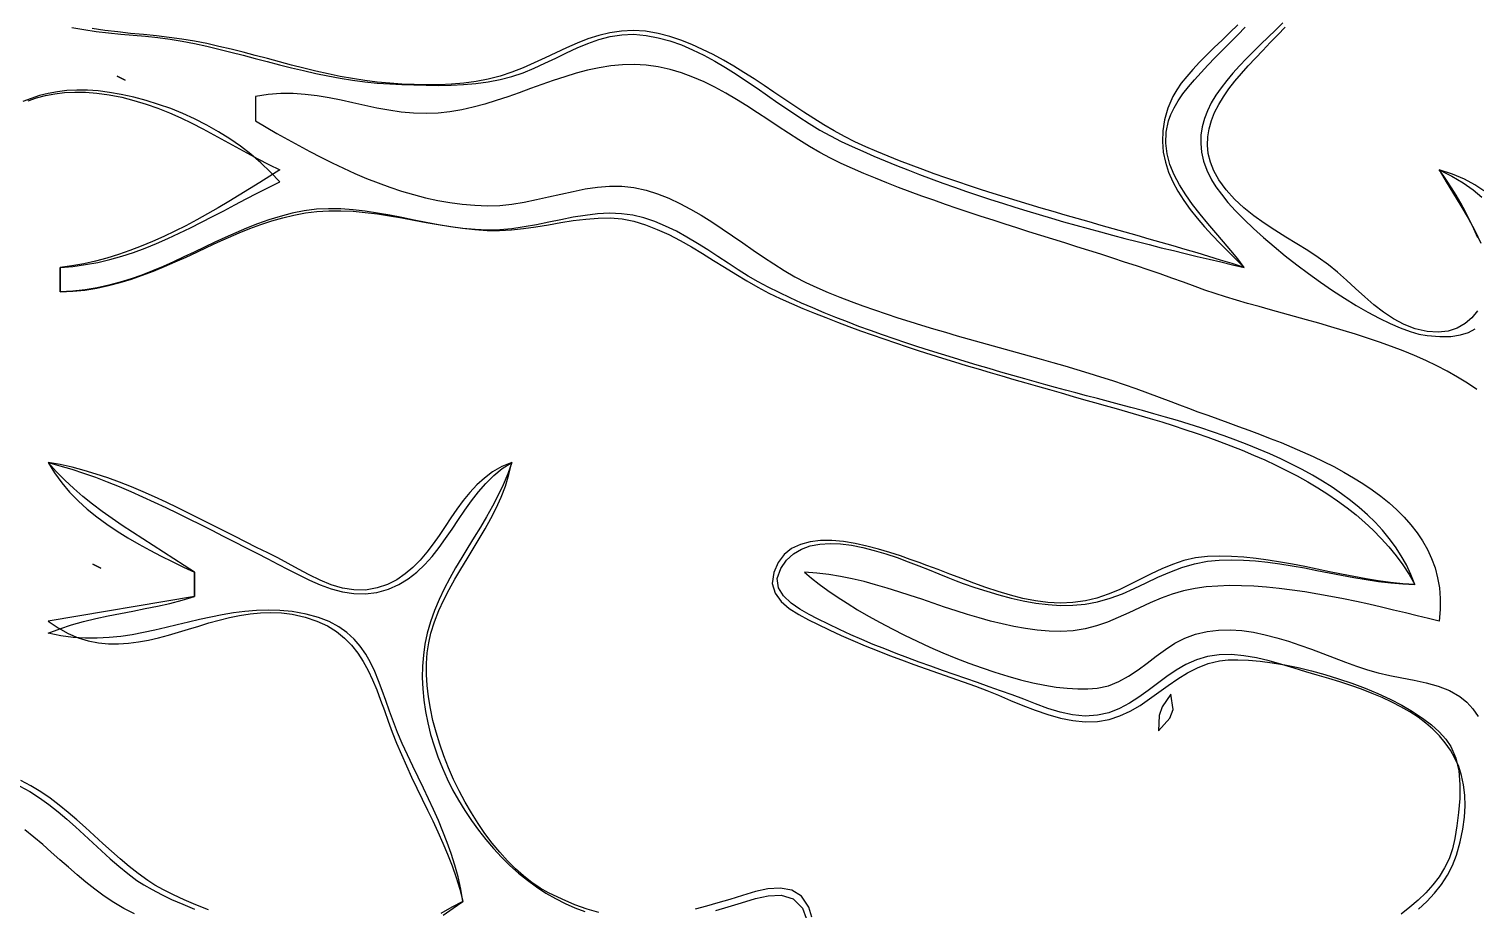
# Model space of a CAD drawing. Extents: x 0 to 411, y 0 to 483.
# Drawn here: x 140.4 to 258.9, y 189.4 to 261.5 of the extents above; entities that cross this region are included whole.
import ezdxf

# ---------------------------------------------------------------- set-up
doc = ezdxf.new("R2010")
doc.units = 0
for name, color, linetype in [('C18', 18, 'CONTINUOUS'), ('C19', 19, 'CONTINUOUS'), ('C254', 254, 'CONTINUOUS'), ('C49', 49, 'CONTINUOUS'), ('C59', 59, 'CONTINUOUS'), ('C7', 7, 'CONTINUOUS')]:
    doc.layers.add(name, color=color, linetype=linetype)

msp = doc.modelspace()

# ---------------------------------------------------------------- linework, layer by layer
at = {"layer": 'C18'}
for points in [[(243.1817, 262.0447), (242.583, 261.4578), (241.9784, 260.8729), (241.3743, 260.2886), (240.7771, 259.7037), (240.1931, 259.1167), (239.6286, 258.5264), (239.09, 257.9316), (238.5837, 257.3308), (238.116, 256.7228), (237.6932, 256.1063), (237.3216, 255.4799), (237.0078, 254.8424), (236.7579, 254.1925), (236.5783, 253.5289), (236.4754, 252.8501), (236.4555, 252.1551), (236.525, 251.4423), (236.6903, 250.7106), (236.9575, 249.9586), (237.3333, 249.1851), (237.6892, 248.6086), (238.1435, 247.9877), (238.688, 247.329), (239.314, 246.6391), (240.0134, 245.9246), (240.7777, 245.1921), (241.5985, 244.4482), (242.4675, 243.6994), (243.3763, 242.9524), (244.3165, 242.2138), (245.2797, 241.4901), (246.2576, 240.788), (247.2417, 240.114), (248.2238, 239.4748), (249.1953, 238.8769), (250.148, 238.3269), (251.0735, 237.8314), (251.9634, 237.397), (252.8092, 237.0304), (253.6027, 236.7381), (254.3355, 236.5266), (254.9992, 236.4027), (256.0385, 236.3191), (256.9463, 236.3398), (257.7288, 236.4576), (258.3926, 236.6658), (258.944, 236.9572)], [(143.9436, 261.674), (144.9364, 261.4894), (145.9392, 261.3437), (146.9493, 261.2265), (147.9637, 261.1273), (148.9796, 261.0359), (149.994, 260.9418), (151.0042, 260.8348), (152.0071, 260.7043), (153, 260.5401), (154.0018, 260.3414), (155.0002, 260.1234), (155.9958, 259.8897), (156.9892, 259.6441), (157.9811, 259.3902), (158.9722, 259.1317), (159.963, 258.8723), (160.9542, 258.6157), (161.9465, 258.3656), (162.9405, 258.1256), (163.9368, 257.8994), (164.9361, 257.6907), (165.939, 257.5033), (166.9463, 257.3407), (167.9584, 257.2067), (168.9761, 257.105), (170, 257.0393), (170.9845, 256.9953), (171.9854, 256.9565), (172.9978, 256.9296), (174.017, 256.9214), (175.038, 256.9387), (176.0559, 256.9885), (177.0659, 257.0775), (178.0632, 257.2125), (179.0428, 257.4004), (180, 257.6481), (180.9247, 257.9598), (181.829, 258.3278), (182.7185, 258.7333), (183.5991, 259.1579), (184.4762, 259.5831), (185.3557, 259.9904), (186.2432, 260.3613), (187.1444, 260.6773), (188.065, 260.9199), (189.0107, 261.0706), (189.9871, 261.1109), (191, 261.0223), (191.987, 260.8294), (192.9516, 260.5636), (193.8958, 260.2321), (194.8217, 259.8423), (195.7312, 259.4014), (196.6266, 258.9167), (197.5097, 258.3954), (198.3826, 257.8449), (199.2473, 257.2723), (200.106, 256.6849), (200.9606, 256.09), (201.8131, 255.495), (202.6657, 254.907), (203.5203, 254.3333), (204.379, 253.7812), (205.2438, 253.2579), (206.1168, 252.7708), (207, 252.3271), (207.8802, 251.9184), (208.7729, 251.5172), (209.6774, 251.1235), (210.593, 250.737), (211.5191, 250.3577), (212.4551, 249.9855), (213.4002, 249.6203), (214.3538, 249.262), (215.3153, 248.9104), (216.284, 248.5654), (217.2593, 248.227), (218.2405, 247.895), (219.227, 247.5694), (220.218, 247.2499), (221.213, 246.9366), (222.2113, 246.6293), (223.2123, 246.3278), (224.2152, 246.0322), (225.2195, 245.7422), (226.2245, 245.4578), (227.2294, 245.1788), (228.2338, 244.9052), (229.2369, 244.6368), (230.2381, 244.3736), (231.2367, 244.1154), (232.232, 243.8621), (233.2235, 243.6136), (234.2104, 243.3699), (235.1921, 243.1307), (236.168, 242.896), (237.1374, 242.6657), (238.0996, 242.4397), (239.054, 242.2178), (240, 242), (239.4909, 242.6848), (238.9234, 243.386), (238.314, 244.1038), (237.6794, 244.8379), (237.0363, 245.5886), (236.4013, 246.3557), (235.7911, 247.1392), (235.2224, 247.9392), (234.7117, 248.7557), (234.2758, 249.5886), (233.9314, 250.438), (233.695, 251.3038), (233.5833, 252.1861), (233.6131, 253.0848), (233.8009, 254), (233.9968, 254.5369), (234.2668, 255.0853), (234.6037, 255.6447), (235.0006, 256.2144), (235.4502, 256.7938), (235.9457, 257.3822), (236.4798, 257.9792), (237.0456, 258.584), (237.6361, 259.1961), (238.2441, 259.8148), (238.8625, 260.4395), (239.4844, 261.0696), (240.1027, 261.7046)], [(148, 256.1766), (147.0354, 256.3487), (146.1096, 256.4647), (145.2215, 256.5264), (144.3696, 256.5355), (143.5527, 256.4938), (142.7695, 256.4032), (142.0187, 256.2653), (141.299, 256.082), (140.6091, 255.8551), (139.9477, 255.5863)], [(254.2894, 189.3709), (254.9792, 190.0171), (255.6123, 190.6934), (256.18, 191.4047), (256.6734, 192.1553), (257.0839, 192.95), (257.4027, 193.7932), (257.7095, 194.8942), (257.9293, 195.9366), (258.0652, 196.9225), (258.1201, 197.8539), (258.0972, 198.733), (257.9994, 199.5619), (257.83, 200.3427), (257.5918, 201.0775), (257.2881, 201.7684), (256.9217, 202.4175), (256.4959, 203.027), (256.0136, 203.5988), (255.478, 204.1352), (254.892, 204.6383), (254.2587, 205.11), (253.5813, 205.5527), (252.8627, 205.9683), (252.106, 206.3589), (251.3143, 206.7268), (250.4907, 207.0739), (249.6381, 207.4024), (248.7597, 207.7144), (247.8585, 208.012), (246.9376, 208.2973), (246, 208.5725), (245.0738, 208.8489), (244.1021, 209.1486), (243.0966, 209.45), (242.0688, 209.7318), (241.0303, 209.9726), (239.9925, 210.1509), (238.9672, 210.2454), (237.9658, 210.2346), (237, 210.0972), (236.095, 209.8264), (235.2463, 209.4442), (234.441, 208.9765), (233.6659, 208.4493), (232.9083, 207.8885), (232.155, 207.32), (231.3931, 206.7698), (230.6096, 206.2638), (229.7916, 205.828), (228.926, 205.4884), (228, 205.2708), (226.9744, 205.2066), (225.9488, 205.305), (224.9283, 205.529), (223.918, 205.8421), (222.9232, 206.2074), (221.9487, 206.5881), (221, 206.9475), (220.0544, 207.2851), (219.1057, 207.6195), (218.1547, 207.9519), (217.2022, 208.2838), (216.249, 208.6166), (215.2959, 208.9517), (214.3436, 209.2905), (213.3931, 209.6343), (212.4451, 209.9847), (211.5005, 210.3429), (210.5599, 210.7105), (209.6243, 211.0888), (208.6944, 211.4791), (207.7711, 211.883), (206.8552, 212.3018), (205.9474, 212.7369), (205.0486, 213.1898), (204.3682, 213.5432), (203.616, 213.9711), (202.885, 214.476), (202.2685, 215.0605), (201.8595, 215.727), (201.7513, 216.4781), (202.037, 217.3163), (202.5196, 217.9863), (203.0915, 218.5097), (203.7429, 218.898), (204.464, 219.1627), (205.245, 219.3151), (206.0762, 219.3667), (206.9477, 219.329), (207.8499, 219.2135), (208.7729, 219.0315), (209.707, 218.7946), (210.6424, 218.5141), (211.5693, 218.2016), (212.478, 217.8685), (213.3586, 217.5263), (214.2015, 217.1863), (214.9969, 216.8601), (215.7349, 216.5592), (216.4059, 216.2948), (217, 216.0787), (217.9564, 215.7572), (218.9288, 215.445), (219.9149, 215.1514), (220.912, 214.8855), (221.9179, 214.6566), (222.9301, 214.4737), (223.9461, 214.3461), (224.9635, 214.283), (225.9799, 214.2935), (226.9929, 214.387), (228, 214.5725), (229.0311, 214.8669), (230.0319, 215.2418), (231.0119, 215.6708), (231.981, 216.1274), (232.9487, 216.5852), (233.9248, 217.0178), (234.9189, 217.3988), (235.9407, 217.7018), (237, 217.9004), (237.9749, 217.9919), (238.9578, 218.0241), (239.9475, 218.0038), (240.9431, 217.9377), (241.9438, 217.8326), (242.9485, 217.6953), (243.9564, 217.5325), (244.9664, 217.3512), (245.9777, 217.158), (246.9893, 216.9597), (248.0003, 216.7632), (249.0096, 216.5752), (250.0165, 216.4024), (251.0199, 216.2517), (252.0189, 216.1299), (253.0126, 216.0437), (254, 216), (253.6781, 216.8143), (253.305, 217.5987), (252.8829, 218.3539), (252.4139, 219.0807), (251.9, 219.7798), (251.3435, 220.4521), (250.7465, 221.0982), (250.111, 221.719), (249.4394, 222.3153), (248.7335, 222.8877), (247.9957, 223.4371), (247.228, 223.9641), (246.4325, 224.4697), (245.6115, 224.9546), (244.767, 225.4194), (243.9011, 225.8651), (243.016, 226.2923), (242.1139, 226.7019), (241.1968, 227.0945), (240.2669, 227.471), (239.3263, 227.8321), (238.3772, 228.1787), (237.4216, 228.5114), (236.4618, 228.831), (235.4998, 229.1383), (234.5378, 229.4341), (233.5779, 229.7191), (232.6222, 229.9941), (231.6729, 230.2599), (230.7322, 230.5172), (229.802, 230.7668), (228.8847, 231.0095), (227.9822, 231.246), (227.0968, 231.4771), (226.2306, 231.7036), (225.3856, 231.9263), (224.5641, 232.1458), (223.7682, 232.363), (223, 232.5787), (222.031, 232.8555), (221.0598, 233.1339), (220.0868, 233.4146), (219.1126, 233.698), (218.1376, 233.9847), (217.1623, 234.2754), (216.1871, 234.5706), (215.2127, 234.8708), (214.2393, 235.1766), (213.2675, 235.4887), (212.2979, 235.8075), (211.3308, 236.1337), (210.3668, 236.4678), (209.4063, 236.8103), (208.4498, 237.162), (207.4978, 237.5233), (206.5508, 237.8948), (205.6092, 238.2771), (204.6736, 238.6707), (203.7443, 239.0763), (202.822, 239.4943), (201.9071, 239.9255), (201, 240.3703), (200.1893, 240.8021), (199.374, 241.2807), (198.5535, 241.7942), (197.727, 242.3311), (196.8941, 242.8795), (196.0541, 243.4277), (195.2062, 243.9639), (194.3499, 244.4765), (193.4846, 244.9536), (192.6096, 245.3836), (191.7243, 245.7547), (190.828, 246.0552), (189.9201, 246.2733), (189, 246.3973), (188.0085, 246.4289), (187.0154, 246.379), (186.0206, 246.2644), (185.024, 246.1021), (184.0258, 245.909), (183.0259, 245.7021), (182.0242, 245.4984), (181.0207, 245.3148), (180.0156, 245.1682), (179.0086, 245.0756), (178, 245.054), (177.0006, 245.1008), (176.0007, 245.1964), (175.0003, 245.3316), (173.9996, 245.497), (172.9985, 245.6833), (171.9974, 245.881), (170.9961, 246.081), (169.9949, 246.2738), (168.9939, 246.4501), (167.9931, 246.6006), (166.9927, 246.716), (165.9928, 246.7869), (164.9935, 246.8039), (163.9948, 246.7579), (162.9969, 246.6393), (162, 246.439), (161.0309, 246.1789), (160.0886, 245.8843), (159.1697, 245.5598), (158.2711, 245.2103), (157.3896, 244.8403), (156.522, 244.4546), (155.6651, 244.058), (154.8156, 243.6552), (153.9705, 243.2508), (153.1265, 242.8497), (152.2803, 242.4565), (151.4289, 242.076), (150.569, 241.7128), (149.6974, 241.3717), (148.8109, 241.0575), (147.9062, 240.7748), (146.9804, 240.5284), (146.03, 240.323), (145.0519, 240.1633), (144.043, 240.054), (143, 240), (143, 242), (144.0444, 242.0831), (145.0691, 242.2203), (146.0757, 242.4075), (147.0657, 242.6409), (148.0407, 242.9165), (149.0023, 243.2303), (149.952, 243.5785), (150.8915, 243.957), (151.8223, 244.362), (152.746, 244.7895), (153.6641, 245.2356), (154.5784, 245.6963), (155.4902, 246.1677), (156.4013, 246.6458), (157.3131, 247.1268), (158.2273, 247.6066), (159.1455, 248.0814), (160.0692, 248.5471), (161, 249), (160.2215, 249.8076), (159.4265, 250.5617), (158.6095, 251.2661), (157.7649, 251.9245), (156.8871, 252.5409), (155.9706, 253.119), (155.0098, 253.6627), (153.9992, 254.1759), (153.0335, 254.615), (152.0545, 255.0102), (151.0621, 255.3629), (150.0557, 255.674), (149.0351, 255.9449), (148, 256.1767)], [(259.1482, 244.4197), (258.8264, 245.161), (258.4825, 245.8882), (258.1231, 246.5944), (257.7545, 247.2726), (257.3832, 247.9158), (257.0156, 248.5171), (256.6583, 249.0695), (256.3176, 249.5661), (256, 250), (257.0429, 249.4682), (257.9648, 248.9161), (258.774, 248.3418), (259.479, 247.7437)], [(174.3699, 188.873), (175.1939, 189.4557), (176, 190), (175.8201, 191.0309), (175.598, 192.0274), (175.3372, 192.994), (175.0418, 193.9352), (174.7156, 194.8556), (174.3623, 195.7598), (173.9858, 196.6524), (173.5899, 197.538), (173.1785, 198.4211), (172.7555, 199.3064), (172.3246, 200.1984), (171.8896, 201.1017), (171.4545, 202.0209), (171.0231, 202.9606), (170.6402, 203.8598), (170.2972, 204.7482), (169.9824, 205.6211), (169.6842, 206.4743), (169.3908, 207.3033), (169.0906, 208.1038), (168.7719, 208.8714), (168.423, 209.6017), (168.0323, 210.2902), (167.5881, 210.9327), (167.0787, 211.5247), (166.4924, 212.0618), (165.8175, 212.5397), (165.0425, 212.9539), (164.1555, 213.3001), (163.1449, 213.5738), (161.9992, 213.7708), (161.0073, 213.8649), (160.0321, 213.894), (159.0715, 213.8656), (158.1237, 213.787), (157.1865, 213.6658), (156.258, 213.5093), (155.3361, 213.325), (154.4188, 213.1204), (153.5042, 212.903), (152.5901, 212.6801), (151.6746, 212.4592), (150.7558, 212.2478), (149.8314, 212.0533), (148.8997, 211.8831), (147.9585, 211.7448), (147.0058, 211.6457), (146.0396, 211.5934), (145.058, 211.5952), (144.0588, 211.6585), (143.0401, 211.791), (142, 212), (142.9581, 212.3668), (143.9314, 212.6835), (144.9174, 212.9588), (145.9139, 213.2012), (146.9188, 213.4194), (147.9299, 213.6222), (148.9448, 213.8182), (149.9614, 214.0161), (150.9774, 214.2246), (151.9907, 214.4522), (152.9989, 214.7078), (154, 215), (154, 217), (153.1612, 217.5565), (152.315, 218.1042), (151.4645, 218.6464), (150.6125, 219.1867), (149.762, 219.7285), (148.9161, 220.2754), (148.0778, 220.8308), (147.2499, 221.3982), (146.4355, 221.9812), (145.6377, 222.5831), (144.8592, 223.2075), (144.1033, 223.8579), (143.3728, 224.5378), (142.6706, 225.2507), (142, 226), (142.973, 225.7388), (143.9453, 225.4478), (144.9166, 225.129), (145.8864, 224.7847), (146.8543, 224.4173), (147.8201, 224.0289), (148.7833, 223.6219), (149.7434, 223.1984), (150.7003, 222.7608), (151.6533, 222.3114), (152.6023, 221.8522), (153.5468, 221.3858), (154.4863, 220.9142), (155.4206, 220.4398), (156.3493, 219.9647), (157.272, 219.4914), (158.1882, 219.022), (159.0977, 218.5588), (160, 218.1041), (160.8334, 217.6752), (161.6818, 217.2284), (162.5446, 216.7832), (163.4214, 216.359), (164.3117, 215.9754), (165.2148, 215.6518), (166.1304, 215.4079), (167.0579, 215.2631), (167.9967, 215.237), (168.9465, 215.349), (169.9066, 215.6188), (170.7534, 215.9957), (171.5236, 216.4648), (172.2274, 217.0141), (172.8749, 217.6315), (173.4766, 218.3051), (174.0426, 219.0229), (174.5832, 219.773), (175.1087, 220.5434), (175.6293, 221.3221), (176.1554, 222.0971), (176.6971, 222.8565), (177.2647, 223.5883), (177.8686, 224.2805), (178.5189, 224.9212), (179.2259, 225.4983), (180, 226), (179.6706, 225.0677), (179.2918, 224.1606), (178.8711, 223.2748), (178.4161, 222.4067), (177.9346, 221.5524), (177.4341, 220.7083), (176.9224, 219.8705), (176.4071, 219.0354), (175.8957, 218.1992), (175.3961, 217.3581), (174.9158, 216.5084), (174.4626, 215.6464), (174.0439, 214.7683), (173.6676, 213.8703), (173.3412, 212.9488), (173.0725, 212), (172.886, 211.1143), (172.758, 210.214), (172.6865, 209.3014), (172.67, 208.3791), (172.7068, 207.4496), (172.7951, 206.5154), (172.9334, 205.579), (173.1198, 204.6429), (173.3528, 203.7096), (173.6305, 202.7816), (173.9514, 201.8614), (174.3138, 200.9516), (174.7159, 200.0546), (175.1561, 199.1729), (175.6327, 198.309), (176.144, 197.4655), (176.6883, 196.6449), (177.2639, 195.8496), (177.8691, 195.0821), (178.5023, 194.345), (179.1618, 193.6408), (179.8458, 192.9719), (180.5527, 192.341), (181.2808, 191.7504), (182.0284, 191.2027), (182.7938, 190.7004), (183.5754, 190.246), (184.3714, 189.8419), (185.1801, 189.4908), (186, 189.1952)], [(139.6974, 199.4703), (140.5205, 199.0171), (141.3129, 198.5108), (142.0791, 197.9595), (142.8235, 197.3712), (143.5507, 196.7539), (144.2652, 196.1158), (144.9713, 195.4647), (145.6737, 194.8087), (146.3767, 194.156), (147.0849, 193.5145), (147.8028, 192.8922), (148.5348, 192.2972), (149.2854, 191.7376), (149.8551, 191.3642), (150.5252, 190.9778), (151.2857, 190.5821), (152.1265, 190.1809), (153.0377, 189.7778), (154.0091, 189.3766)], [(196.7257, 189.2561), (197.733, 189.5651), (198.8128, 189.8962), (199.9807, 190.243), (201.0116, 190.4762), (202.0877, 190.5209), (203.0712, 190.2304), (203.824, 189.4583), (204.1249, 188.6539)]]:
    msp.add_lwpolyline(points, dxfattribs=at)
at = {"layer": 'C19'}
msp.add_lwpolyline([(234, 207), (233.3026, 205.9644), (233.0402, 205.2478), (233, 204), (233.9213, 205.0264), (234.2054, 205.7577), (234, 207)], dxfattribs=at)
at = {"layer": 'C254'}
msp.add_lwpolyline([(147.6667, 257.6667), (148.3333, 257.3333), (147.6666, 257.6666)], dxfattribs=at)
at = {"layer": 'C49'}
msp.add_lwpolyline([(145.6667, 217.6667), (146.3333, 217.3333), (145.6666, 217.6666)], dxfattribs=at)
at = {"layer": 'C59'}
for points in [[(259.0788, 231.9841), (258.3071, 232.5103), (257.4998, 233.0092), (256.6597, 233.4824), (255.7901, 233.9313), (254.8938, 234.3574), (253.9738, 234.7624), (253.0332, 235.1476), (252.075, 235.5146), (251.1021, 235.8649), (250.1176, 236.1999), (249.1245, 236.5213), (248.1258, 236.8305), (247.1245, 237.1289), (246.1236, 237.4182), (245.1261, 237.6998), (244.1351, 237.9752), (243.1534, 238.2459), (242.1842, 238.5135), (241.2304, 238.7794), (240.295, 239.0452), (239.3811, 239.3123), (238.4916, 239.5822), (237.6296, 239.8565), (236.798, 240.1367), (236, 240.4243), (235.0465, 240.7759), (234.0885, 241.12), (233.1263, 241.4575), (232.1603, 241.7889), (231.1909, 242.1149), (230.2185, 242.4362), (229.2435, 242.7535), (228.2663, 243.0675), (227.2873, 243.3789), (226.3069, 243.6883), (225.3253, 243.9964), (224.3432, 244.3039), (223.3608, 244.6116), (222.3785, 244.92), (221.3967, 245.2298), (220.4159, 245.5418), (219.4364, 245.8567), (218.4586, 246.175), (217.4828, 246.4976), (216.5096, 246.825), (215.5392, 247.158), (214.5721, 247.4972), (213.6087, 247.8433), (212.6493, 248.1971), (211.6943, 248.5591), (210.7442, 248.9301), (209.7993, 249.3108), (208.8601, 249.7018), (207.9268, 250.1039), (207, 250.5177), (206.1181, 250.9444), (205.247, 251.4124), (204.3846, 251.9144), (203.5287, 252.4432), (202.6771, 252.9914), (201.8276, 253.5517), (200.978, 254.1169), (200.1261, 254.6798), (199.2697, 255.233), (198.4067, 255.7693), (197.5348, 256.2813), (196.6519, 256.7619), (195.7558, 257.2038), (194.8442, 257.5996), (193.915, 257.9421), (192.966, 258.224), (191.9951, 258.4381), (191, 258.5771), (190.0275, 258.6313), (189.0636, 258.608), (188.1071, 258.5155), (187.1571, 258.3625), (186.2125, 258.1574), (185.2724, 257.9088), (184.3358, 257.6252), (183.4016, 257.3152), (182.4689, 256.9873), (181.5366, 256.65), (180.6037, 256.3119), (179.6693, 255.9814), (178.7323, 255.6672), (177.7917, 255.3777), (176.8465, 255.1215), (175.8958, 254.9072), (174.9384, 254.7431), (173.9735, 254.638), (173, 254.6003), (171.956, 254.6346), (170.933, 254.7314), (169.9274, 254.8777), (168.9357, 255.0602), (167.9542, 255.266), (166.9796, 255.4818), (166.0081, 255.6947), (165.0363, 255.8915), (164.0607, 256.059), (163.0776, 256.1842), (162.0835, 256.2541), (161.0749, 256.2554), (160.0482, 256.175), (159, 256)], [(159, 256), (159, 254), (159.8763, 253.4905), (160.7596, 252.983), (161.65, 252.48), (162.5475, 251.9839), (163.4523, 251.4973), (164.3645, 251.0228), (165.2844, 250.5628), (166.2121, 250.1198), (167.1476, 249.6965), (168.0911, 249.2953), (169.0429, 248.9187), (170.0029, 248.5693), (170.9714, 248.2495), (171.9485, 247.962), (172.9344, 247.7092), (173.9292, 247.4937), (174.9329, 247.318), (175.9459, 247.1845), (176.9682, 247.0959), (178, 247.0547), (179.0084, 247.0823), (180.0148, 247.186), (181.0192, 247.3482), (182.0219, 247.5515), (183.023, 247.7782), (184.0227, 248.0109), (185.0213, 248.2319), (186.019, 248.4238), (187.0159, 248.569), (188.0122, 248.6499), (189.0082, 248.649), (190.0041, 248.5488), (191, 248.3317), (191.9431, 248.0279), (192.864, 247.6616), (193.7654, 247.2407), (194.6501, 246.7728), (195.521, 246.2657), (196.381, 245.7274), (197.2328, 245.1656), (198.0793, 244.588), (198.9234, 244.0025), (199.7677, 243.4169), (200.6153, 242.839), (201.4689, 242.2766), (202.3313, 241.7375), (203.2054, 241.2294), (204.094, 240.7603), (205, 240.3379), (205.9334, 239.943), (206.8727, 239.5637), (207.8176, 239.1988), (208.7675, 238.8473), (209.7222, 238.5081), (210.6812, 238.1803), (211.6441, 237.8627), (212.6106, 237.5544), (213.5804, 237.2542), (214.5529, 236.9612), (215.5278, 236.6743), (216.5048, 236.3925), (217.4834, 236.1147), (218.4633, 235.8399), (219.444, 235.5671), (220.4253, 235.2951), (221.4067, 235.0231), (222.3878, 234.7498), (223.3682, 234.4743), (224.3476, 234.1956), (225.3256, 233.9125), (226.3018, 233.6242), (227.2758, 233.3294), (228.2472, 233.0272), (229.2156, 232.7166), (230.1807, 232.3964), (231.1421, 232.0657), (232.0993, 231.7234), (233.0521, 231.3685), (234, 231), (234.712, 230.7226), (235.4561, 230.4425), (236.2286, 230.1585), (237.0264, 229.8697), (237.8461, 229.5751), (238.6843, 229.2736), (239.5377, 228.9643), (240.4029, 228.646), (241.2766, 228.3179), (242.1555, 227.9789), (243.0361, 227.628), (243.9151, 227.2641), (244.7892, 226.8864), (245.6551, 226.4936), (246.5094, 226.0849), (247.3487, 225.6593), (248.1697, 225.2156), (248.969, 224.7529), (249.7434, 224.2703), (250.4894, 223.7666), (251.2036, 223.2409), (251.8829, 222.6921), (252.5237, 222.1192), (253.1228, 221.5213), (253.6768, 220.8973), (254.1824, 220.2462), (254.6361, 219.567), (255.0348, 218.8587), (255.3749, 218.1202), (255.6532, 217.3506), (255.8663, 216.5489), (256.0109, 215.7139), (256.0836, 214.8448), (256.0811, 213.9405), (256, 213), (255.1107, 213.2155), (254.1886, 213.4402), (253.237, 213.6712), (252.2596, 213.9055), (251.2599, 214.1402), (250.2415, 214.3722), (249.2079, 214.5986), (248.1626, 214.8164), (247.1091, 215.0228), (246.0511, 215.2146), (244.9921, 215.3889), (243.9356, 215.5429), (242.8852, 215.6734), (241.8444, 215.7776), (240.8167, 215.8524), (239.8058, 215.8949), (238.8151, 215.9022), (237.8482, 215.8712), (236.9086, 215.7991), (236, 215.6828), (235.0367, 215.4837), (234.1074, 215.2059), (233.2043, 214.8678), (232.3199, 214.4878), (231.4464, 214.0843), (230.5764, 213.6757), (229.7021, 213.2804), (228.8159, 212.9169), (227.9102, 212.6034), (226.9774, 212.3585), (226.0099, 212.2006), (225, 212.1481), (224.0235, 212.1806), (223.0543, 212.2634), (222.0918, 212.3914), (221.135, 212.5598), (220.1833, 212.7639), (219.2357, 212.9987), (218.2915, 213.2595), (217.35, 213.5414), (216.4103, 213.8396), (215.4716, 214.1493), (214.5332, 214.4656), (213.5942, 214.7837), (212.6539, 215.0987), (211.7114, 215.4059), (210.766, 215.7003), (209.8169, 215.9773), (208.8633, 216.2318), (207.9044, 216.4592), (206.9394, 216.6545), (205.9675, 216.813), (204.988, 216.9297), (204, 217), (204.5651, 216.5157), (205.2002, 216.0162), (205.8999, 215.5045), (206.6593, 214.9837), (207.473, 214.457), (208.336, 213.9273), (209.2429, 213.3979), (210.1888, 212.8718), (211.1683, 212.3521), (212.1763, 211.842), (213.2077, 211.3444), (214.2572, 210.8626), (215.3198, 210.3995), (216.3901, 209.9584), (217.4631, 209.5422), (218.5336, 209.1542), (219.5963, 208.7974), (220.6462, 208.4749), (221.678, 208.1898), (222.6866, 207.9452), (223.6668, 207.7441), (224.6134, 207.5898), (225.5212, 207.4853), (226.3852, 207.4336), (227.2, 207.438), (227.9606, 207.5015), (228.8866, 207.7025), (229.7442, 208.0375), (230.5491, 208.4764), (231.3171, 208.9891), (232.0642, 209.5458), (232.8061, 210.1163), (233.5587, 210.6707), (234.3379, 211.1789), (235.1594, 211.6109), (236.0393, 211.9367), (236.9705, 212.1486), (237.9105, 212.2589), (238.8573, 212.2775), (239.8094, 212.2146), (240.7648, 212.0801), (241.722, 211.8842), (242.679, 211.6368), (243.6342, 211.3482), (244.5858, 211.0282), (245.5321, 210.6869), (246.4713, 210.3345), (247.4017, 209.981), (248.3215, 209.6364), (249.229, 209.3108), (250.1224, 209.0143), (251, 208.7569), (251.9479, 208.5348), (252.9349, 208.3455), (253.9389, 208.1585), (254.9378, 207.9433), (255.9094, 207.6696), (256.8315, 207.3069), (257.6821, 206.8248)], [(257.682, 206.8248), (258.2522, 206.3637), (258.7507, 205.8154), (259.1808, 205.1867)], [(149.0869, 188.9864), (148.2198, 189.4336), (147.3936, 189.9242), (146.6026, 190.4519), (145.8408, 191.0109), (145.1026, 191.5949), (144.3821, 192.1979), (143.6736, 192.8138), (142.9713, 193.4366), (142.2694, 194.0601), (141.5622, 194.6784), (140.8437, 195.2852), (140.1083, 195.8745)]]:
    msp.add_lwpolyline(points, dxfattribs=at)
at = {"layer": 'C7'}
for points in [[(239.4992, 261.8908), (238.8505, 261.2603), (238.2031, 260.6375), (237.5664, 260.0229), (236.9495, 259.4172), (236.3615, 258.8209), (235.8118, 258.2345), (235.3096, 257.6587), (234.864, 257.0939), (234.4843, 256.5408), (234.1797, 256), (233.7685, 255.0383), (233.4929, 254.1041), (233.3436, 253.1964), (233.3113, 252.3139), (233.3869, 251.4557), (233.5612, 250.6205), (233.825, 249.8074), (234.1691, 249.0151), (234.5842, 248.2427), (235.0612, 247.4889), (235.5908, 246.7528), (236.164, 246.0331), (236.7713, 245.3288), (237.4038, 244.6389), (238.052, 243.9621), (238.707, 243.2974), (239.3593, 242.6437), (240, 242), (239.0438, 242.3025), (238.083, 242.6006), (237.1179, 242.8945), (236.1489, 243.1849), (235.1763, 243.4722), (234.2006, 243.7569), (233.2221, 244.0395), (232.2413, 244.3205), (231.2585, 244.6005), (230.2741, 244.8798), (229.2885, 245.1591), (228.3021, 245.4387), (227.3153, 245.7192), (226.3284, 246.0012), (225.3419, 246.285), (224.3561, 246.5712), (223.3714, 246.8602), (222.3882, 247.1527), (221.407, 247.449), (220.428, 247.7497), (219.4517, 248.0553), (218.4785, 248.3662), (217.5087, 248.683), (216.5428, 249.0061), (215.581, 249.3361), (214.6239, 249.6734), (213.6718, 250.0186), (212.7251, 250.3721), (211.7842, 250.7345), (210.8494, 251.1062), (209.9212, 251.4877), (209, 251.8796), (208.123, 252.282), (207.2613, 252.7197), (206.4129, 253.188), (205.5756, 253.682), (204.7473, 254.197), (203.926, 254.7281), (203.1097, 255.2705), (202.2961, 255.8195), (201.4834, 256.3702), (200.6693, 256.9179), (199.8518, 257.4577), (199.0289, 257.9848), (198.1985, 258.4945), (197.3584, 258.9819), (196.5066, 259.4423), (195.6411, 259.8708), (194.7598, 260.2627), (193.8605, 260.6131), (192.9413, 260.9173), (192, 261.1705), (190.9532, 261.3579), (189.9499, 261.422), (188.9838, 261.3767), (188.0486, 261.236), (187.1382, 261.014), (186.2463, 260.7246), (185.3667, 260.3819), (184.4932, 259.9999), (183.6196, 259.5926), (182.7397, 259.174), (181.8473, 258.7581), (180.9361, 258.359), (180, 257.9907), (179.0437, 257.6784), (178.068, 257.4305), (177.0765, 257.2414), (176.0728, 257.1054), (175.0606, 257.0169), (174.0435, 256.9703), (173.0253, 256.96), (172.0095, 256.9802), (170.9999, 257.0255), (170, 257.0902), (168.9805, 257.1833), (167.9664, 257.3112), (166.957, 257.4698), (165.9518, 257.6552), (164.9501, 257.8634), (163.9514, 258.0906), (162.9552, 258.3328), (161.9607, 258.5861), (160.9675, 258.8466), (159.9749, 259.1103), (158.9824, 259.3732), (157.9893, 259.6316), (156.9951, 259.8814), (155.9992, 260.1187), (155.001, 260.3395), (154, 260.5401), (152.9764, 260.7121), (151.9373, 260.8526), (150.8869, 260.9714), (149.8292, 261.0785), (148.7686, 261.184), (147.7092, 261.2978), (146.655, 261.4299), (145.6105, 261.5904)], [(246.9104, 242.2191), (246.0865, 242.8111), (245.2234, 243.3788), (244.3346, 243.9329), (243.4339, 244.4845), (242.5349, 245.0443), (241.651, 245.6232), (240.7961, 246.2321), (239.9836, 246.8818), (239.2273, 247.5833), (238.5407, 248.3475), (237.9375, 249.1851), (237.5349, 249.9092), (237.2493, 250.6214), (237.0735, 251.3224), (237.0004, 252.0132), (237.0228, 252.6945), (237.1336, 253.3671), (237.3258, 254.0317), (237.5921, 254.6894), (237.9255, 255.3407), (238.3189, 255.9866), (238.765, 256.6278), (239.2569, 257.2652), (239.7873, 257.8996), (240.3491, 258.5317), (240.9353, 259.1624), (241.5386, 259.7924), (242.152, 260.4227), (242.7684, 261.054), (243.3806, 261.687)], [(140.3659, 255.6522), (141.0593, 255.8944), (141.7873, 256.0896), (142.5513, 256.2357), (143.353, 256.3307), (144.1939, 256.3724), (145.0757, 256.3587), (146, 256.2877), (147.0205, 256.1471), (148.0353, 255.9466), (149.0399, 255.6921), (150.0296, 255.3897), (151, 255.0455), (151.9431, 254.6657), (152.8715, 254.2511), (153.7878, 253.8082), (154.6947, 253.3431), (155.5947, 252.8622), (156.4906, 252.3719), (157.385, 251.8785), (158.2805, 251.3883), (159.1797, 250.9075), (160.0853, 250.4427), (161, 250), (160.1846, 249.4814), (159.3581, 248.9587), (158.5209, 248.4346), (157.6734, 247.9119), (156.8159, 247.3934), (155.9488, 246.8817), (155.0724, 246.3798), (154.1871, 245.8903), (153.2932, 245.4161), (152.3912, 244.9599), (151.4813, 244.5245), (150.564, 244.1127), (149.6396, 243.7273), (148.7084, 243.3709), (147.7708, 243.0465), (146.8273, 242.7567), (145.878, 242.5044), (144.9235, 242.2923), (143.964, 242.1233), (143, 242), (143, 240), (144.0246, 240.0408), (145.0262, 240.1412), (146.0065, 240.2959), (146.9675, 240.4996), (147.911, 240.7469), (148.8389, 241.0324), (149.7531, 241.3509), (150.6553, 241.697), (151.5476, 242.0654), (152.4317, 242.4508), (153.3095, 242.8477), (154.183, 243.251), (155.0538, 243.6553), (155.924, 244.0551), (156.7954, 244.4453), (157.6699, 244.8205), (158.5493, 245.1753), (159.4355, 245.5044), (160.3303, 245.8025), (161.2357, 246.0643), (162.1535, 246.2843), (163.0856, 246.4574), (164.0338, 246.5781), (165, 246.6412), (166.0006, 246.6453), (166.9991, 246.597), (167.9958, 246.5046), (168.9914, 246.3766), (169.9863, 246.2217), (170.9811, 246.0483), (171.9763, 245.865), (172.9725, 245.6802), (173.9702, 245.5025), (174.97, 245.3404), (175.9723, 245.2024), (176.9777, 245.0971), (177.9867, 245.0329), (179, 245.0185), (179.9776, 245.067), (180.9727, 245.1752), (181.981, 245.3245), (182.9981, 245.4964), (184.0197, 245.6724), (185.0414, 245.8339), (186.0588, 245.9624), (187.0678, 246.0395), (188.0638, 246.0464), (189.0427, 245.9648), (190, 245.7762), (190.9706, 245.4793), (191.9254, 245.1109), (192.8665, 244.6818), (193.7961, 244.2028), (194.7164, 243.6847), (195.6295, 243.1385), (196.5375, 242.575), (197.4427, 242.0051), (198.347, 241.4396), (199.2528, 240.8894), (200.1621, 240.3653), (201.0771, 239.8782), (202, 239.439), (202.9277, 239.0336), (203.8598, 238.6387), (204.7961, 238.2538), (205.7364, 237.8785), (206.6804, 237.5124), (207.6278, 237.155), (208.5786, 236.8058), (209.5325, 236.4644), (210.4892, 236.1304), (211.4484, 235.8033), (212.4101, 235.4826), (213.374, 235.168), (214.3398, 234.8589), (215.3073, 234.5549), (216.2763, 234.2556), (217.2466, 233.9606), (218.218, 233.6693), (219.1902, 233.3813), (220.163, 233.0963), (221.1361, 232.8136), (222.1095, 232.533), (223.0827, 232.2538), (224.0557, 231.9758), (225.0282, 231.6984), (226, 231.4213)], [(259.6475, 248.2709), (258.9102, 248.7775), (258.062, 249.2356), (257.0947, 249.6437), (256, 250), (256.5702, 249.0135), (257.1713, 248.0267), (257.779, 247.0356), (258.3694, 246.036), (258.9184, 245.0239), (259.402, 243.9953)], [(254.0354, 236.9513), (253.1165, 237.3054), (252.2522, 237.7686), (251.4327, 238.3188), (250.6482, 238.9342), (249.889, 239.5927), (249.1454, 240.2724), (248.4076, 240.9513), (247.6659, 241.6075), (246.9105, 242.2191)], [(259.1352, 238.448), (258.6769, 237.8691), (258.1232, 237.3876), (257.4772, 237.018), (256.7423, 236.7749), (255.9215, 236.673), (255.0182, 236.7269), (254.0355, 236.9513)], [(226, 231.4212), (226.8603, 231.1767), (227.7375, 230.9289), (228.6297, 230.6767), (229.5351, 230.4194), (230.452, 230.1561), (231.3785, 229.8859), (232.3129, 229.608), (233.2534, 229.3214), (234.1982, 229.0253), (235.1455, 228.7189), (236.0936, 228.4012), (237.0406, 228.0714), (237.9848, 227.7287), (238.9244, 227.3721), (239.8575, 227.0009), (240.7825, 226.6141), (241.6976, 226.2108), (242.6009, 225.7902), (243.4906, 225.3515), (244.3651, 224.8937), (245.2224, 224.416), (246.0608, 223.9176), (246.8786, 223.3975), (247.674, 222.8549), (248.4451, 222.2889), (249.1901, 221.6987), (249.9074, 221.0833), (250.5951, 220.442), (251.2514, 219.7739), (251.8746, 219.078), (252.4628, 218.3535), (253.0143, 217.5996), (253.5273, 216.8154), (254, 216), (253.0034, 216.0639), (252.0052, 216.1662), (251.0054, 216.301), (250.0044, 216.4623), (249.0024, 216.6442), (247.9996, 216.8409), (246.9965, 217.0465), (245.9932, 217.255), (244.99, 217.4606), (243.9871, 217.6575), (242.9849, 217.8396), (241.9836, 218.0011), (240.9835, 218.1362), (239.9848, 218.2389), (238.9878, 218.3033), (237.9927, 218.3236), (237, 218.2939), (236.0145, 218.1763), (235.0685, 217.953), (234.1539, 217.6449), (233.2626, 217.2731), (232.3866, 216.8584), (231.5177, 216.422), (230.6481, 215.9848), (229.7695, 215.5678), (228.874, 215.192), (227.9535, 214.8784), (227, 214.6481), (225.9815, 214.5118), (224.9591, 214.4753), (223.9347, 214.5279), (222.9101, 214.6586), (221.8873, 214.8567), (220.8682, 215.1112), (219.8547, 215.4114), (218.8488, 215.7464), (217.8524, 216.1055), (216.8674, 216.4776), (215.8957, 216.8521), (214.9392, 217.2181), (214, 217.5648), (213.3744, 217.7917), (212.6505, 218.0533), (211.8448, 218.3346), (210.974, 218.6207), (210.0545, 218.8966), (209.1029, 219.1474), (208.1357, 219.3581), (207.1695, 219.5138), (206.2208, 219.5994), (205.3063, 219.6002), (204.4423, 219.501), (203.6456, 219.287), (202.9326, 218.9433), (202.3198, 218.4548), (201.8239, 217.8066), (201.4614, 216.9838)], [(187.1314, 189.11), (186.1702, 189.3889), (185.1688, 189.7469), (184.1206, 190.189), (183.0192, 190.7199), (182.3254, 191.1123), (181.639, 191.5752), (180.9622, 192.1041), (180.2974, 192.6944), (179.6469, 193.3415), (179.0131, 194.041), (178.3981, 194.7882), (177.8043, 195.5786), (177.2341, 196.4077), (176.6897, 197.2708), (176.1734, 198.1634), (175.6877, 199.0811), (175.2347, 200.0191), (174.8168, 200.973), (174.4363, 201.9383), (174.0955, 202.9103), (173.7967, 203.8845), (173.5423, 204.8563), (173.3345, 205.8213), (173.1757, 206.7747), (173.0681, 207.7122), (173.0142, 208.6291), (173.0161, 209.5209), (173.0762, 210.383), (173.1969, 211.2109), (173.3804, 212), (173.6806, 212.9434), (174.0356, 213.8538), (174.4369, 214.7362), (174.876, 215.5959), (175.3444, 216.4379), (175.8336, 217.2673), (176.3351, 218.0894), (176.8404, 218.9091), (177.341, 219.7317), (177.8284, 220.5623), (178.2941, 221.4059), (178.7297, 222.2678), (179.1265, 223.153), (179.4762, 224.0667), (179.7702, 225.0139), (180, 226), (179.179, 225.6585), (178.434, 225.2303), (177.7554, 224.7265), (177.1336, 224.1584), (176.5587, 223.537), (176.0211, 222.8737), (175.5112, 222.1795), (175.0193, 221.4658), (174.5357, 220.7436), (174.0507, 220.0241), (173.5546, 219.3187), (173.0378, 218.6384), (172.4906, 217.9944), (171.9034, 217.398), (171.2663, 216.8602), (170.5698, 216.3924), (169.8042, 216.0057), (168.9598, 215.7114), (168.006, 215.5437), (167.0617, 215.5507), (166.1281, 215.7049), (165.2066, 215.9789), (164.2982, 216.3454), (163.4044, 216.7769), (162.5265, 217.2461), (161.6655, 217.7255), (160.8229, 218.1878), (160, 218.6057), (159.0936, 219.043), (158.1829, 219.4933), (157.2678, 219.9532), (156.3484, 220.4196), (155.4244, 220.8892), (154.496, 221.3588), (153.5631, 221.8252), (152.6255, 222.2851), (151.6834, 222.7354), (150.7366, 223.1729), (149.7851, 223.5942), (148.8289, 223.9963), (147.868, 224.3758), (146.9022, 224.7296), (145.9316, 225.0545), (144.9561, 225.3471), (143.9757, 225.6044), (142.9903, 225.8231), (142, 226), (142.528, 225.1466), (143.1191, 224.3412), (143.7677, 223.5811), (144.4682, 222.8635), (145.2149, 222.1857), (146.0024, 221.5451), (146.825, 220.9388), (147.6772, 220.3641), (148.5532, 219.8184), (149.4477, 219.299), (150.3549, 218.803), (151.2694, 218.3279), (152.1854, 217.8708), (153.0975, 217.429), (154, 217), (154, 215), (142, 213), (142.8292, 212.4309), (143.6558, 211.9768), (144.4803, 211.6288), (145.303, 211.3784), (146.1243, 211.2169), (146.9447, 211.1357), (147.7645, 211.1262), (148.5842, 211.1797), (149.404, 211.2876), (150.2245, 211.4413), (151.046, 211.6321), (151.8689, 211.8514), (152.6936, 212.0905), (153.5205, 212.3409), (154.3501, 212.5938), (155.1826, 212.8408), (156.0186, 213.073), (156.8583, 213.2819), (157.7023, 213.4589), (158.5509, 213.5953), (159.4045, 213.6825), (160.2634, 213.7118), (161.1282, 213.6747), (161.9992, 213.5625), (163.0801, 213.3208), (164.0397, 212.9993), (164.8886, 212.603), (165.6369, 212.1372), (166.2952, 211.607), (166.8737, 211.0176), (167.3828, 210.3741), (167.8329, 209.6816), (168.2343, 208.9454), (168.5975, 208.1706), (168.9328, 207.3624), (169.2505, 206.5258), (169.561, 205.6661), (169.8747, 204.7885), (170.202, 203.8981), (170.5532, 203), (170.9531, 202.0516), (171.3691, 201.1213), (171.7967, 200.2055), (172.2315, 199.3002), (172.6691, 198.4018), (173.105, 197.5064), (173.5348, 196.6103), (173.9541, 195.7097), (174.3584, 194.8008), (174.7433, 193.8798), (175.1043, 192.9431), (175.437, 191.9867), (175.7371, 191.0069), (176, 190), (175.0964, 189.555), (174.1759, 189.0326)], [(201.4614, 216.9837), (201.3503, 216.0763), (201.58, 215.2881), (202.0706, 214.6076), (202.7422, 214.0234), (203.515, 213.5241), (204.3091, 213.0983), (205.0447, 212.7345), (206.0075, 212.2698), (206.9797, 211.8235), (207.9603, 211.3938), (208.9481, 210.9792), (209.9423, 210.578), (210.9417, 210.1886), (211.9454, 209.8094), (212.9524, 209.4388), (213.9615, 209.075), (214.9719, 208.7165), (215.9824, 208.3617), (216.9921, 208.0089), (218, 207.6566), (218.9292, 207.3079), (219.8896, 206.9152), (220.8753, 206.5), (221.8806, 206.0837), (222.8996, 205.6877), (223.9267, 205.3334), (224.956, 205.0423), (225.9818, 204.8357), (226.9984, 204.7353), (228, 204.7623), (228.9471, 204.9296), (229.8356, 205.2223), (230.6768, 205.6162), (231.4822, 206.087), (232.2631, 206.6108), (233.0308, 207.1633), (233.7969, 207.7205), (234.5726, 208.2582), (235.3694, 208.7522), (236.1986, 209.1785), (237.0717, 209.5129), (238, 209.7314), (238.7091, 209.8079), (239.5059, 209.8289), (240.3795, 209.7967), (241.3193, 209.7136), (242.3143, 209.5818), (243.3537, 209.4037), (244.4268, 209.1815), (245.5228, 208.9176), (246.6309, 208.6141), (247.7401, 208.2734), (248.8399, 207.8979), (249.9193, 207.4897), (250.9675, 207.0511), (251.9738, 206.5845), (252.9274, 206.0922), (253.8174, 205.5764), (254.633, 205.0394), (255.3634, 204.4835), (255.9979, 203.9109), (256.5257, 203.3241), (256.9359, 202.7253), (257.3533, 201.7691), (257.596, 200.7143), (257.6954, 199.5957), (257.6826, 198.4484), (257.5892, 197.3074), (257.4463, 196.2077), (257.2855, 195.1844)], [(155.1422, 189.3192), (154.1197, 189.7309), (153.1583, 190.1453), (152.2704, 190.5579), (151.4681, 190.9639), (150.7638, 191.3587), (150.1697, 191.7376), (149.3969, 192.2975), (148.6472, 192.8877), (147.9159, 193.5016), (147.1983, 194.1326), (146.4898, 194.7742), (145.7859, 195.4196), (145.0818, 196.0623), (144.373, 196.6956), (143.6548, 197.3131), (142.9226, 197.908), (142.1717, 198.4737), (141.3976, 199.0037), (140.5956, 199.4914), (139.7611, 199.9301)], [(257.2854, 195.1844), (257.0914, 194.3231), (256.806, 193.515), (256.4367, 192.7558), (255.9909, 192.0408), (255.4762, 191.3656), (254.9, 190.7258), (254.2697, 190.1168), (253.593, 189.5341), (252.8772, 188.9734)], [(204.5782, 188.7149), (204.3379, 189.5509), (203.751, 190.4323), (202.9392, 190.9248), (201.9851, 191.1033), (200.9714, 191.0427), (199.9807, 190.8179), (198.9042, 190.4949), (197.878, 190.1836), (196.8957, 189.8887), (195.9507, 189.6151), (195.0365, 189.3676)]]:
    msp.add_lwpolyline(points, dxfattribs=at)

doc.saveas('drawing.dxf')
